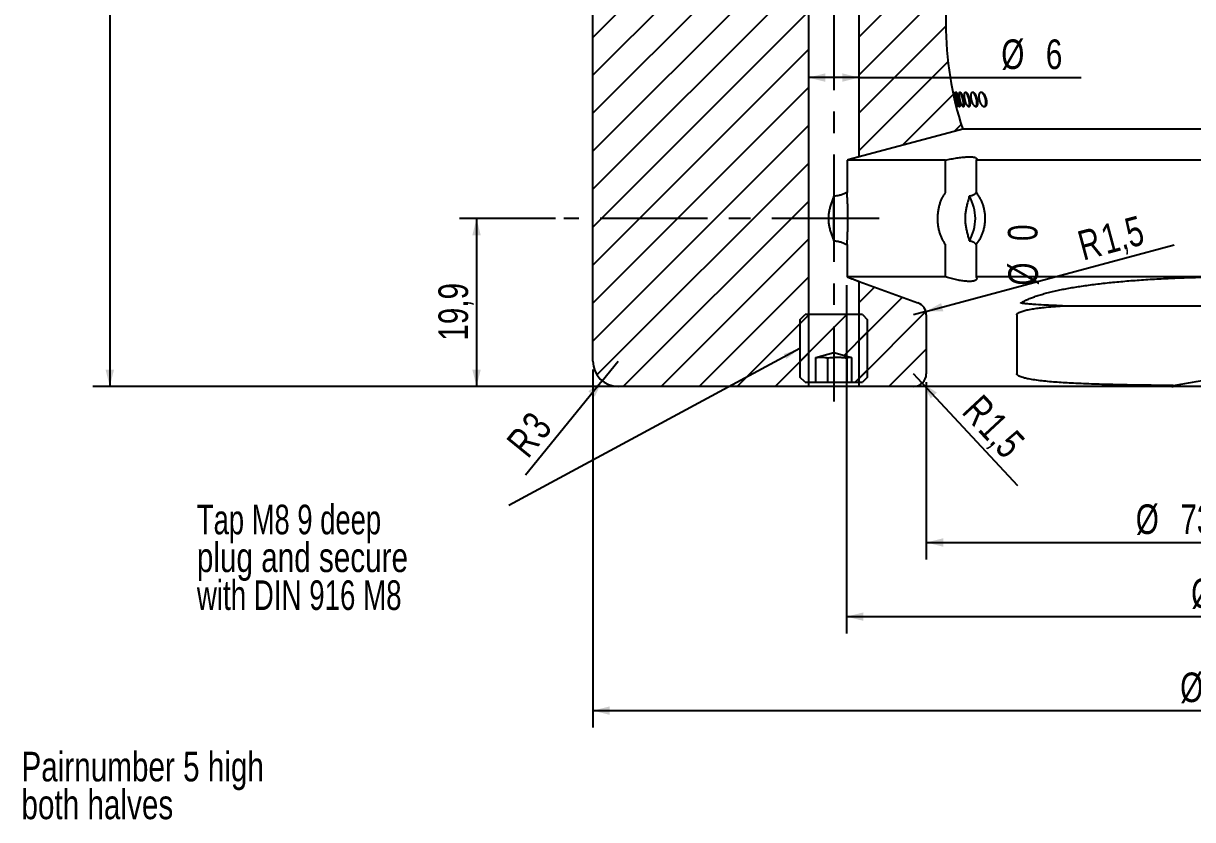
# Model space of a CAD drawing. Header units: millimetres. Extents: x 8 to 867, y 8 to 585.
# Drawn here: x 210.8 to 349.2, y 109.3 to 203.5 of the extents above; entities that cross this region are included whole.
import ezdxf

# ---------------------------------------------------------------- set-up
doc = ezdxf.new("R2010")
doc.units = ezdxf.units.MM
doc.linetypes.add('CENTERX2', pattern=[20.32, 12.7, -2.54, 2.54, -2.54])
for name, color, linetype in [('CENTERLINE', 4, 'CENTERX2'), ('DIMENSIONS', 2, 'Continuous'), ('HATCH', 3, 'Continuous'), ('TEXT', 2, 'Continuous')]:
    doc.layers.add(name, color=color, linetype=linetype)
doc.layers.add('OUTLINE', color=7, linetype='Continuous', lineweight=25)
doc.styles.add('SLDTEXTSTYLE0', font='TXT', dxfattribs={"width": 0.75})
doc.styles.add('SLDTEXTSTYLE3', font='TXT', dxfattribs={"width": 0.692308})
doc.styles.add('SLDTEXTSTYLE4', font='TXT', dxfattribs={"width": 0.7})
doc.dimstyles.new('SLDDIMSTYLE0', dxfattribs={"dimtxt": 3.5, "dimasz": 2, "dimexe": 0, "dimexo": 0.0625, "dimgap": 0.875, "dimtad": 1, "dimrnd": 1e-09, "dimzin": 12, "dimdsep": 46, "dimtxsty": 'SLDTEXTSTYLE0', "dimsah": 1, "dimcen": 0, "dimadec": 0, "dimazin": 3, "dimtfac": 1, "dimtofl": 0, "dimtmove": 0, "dimatfit": 3, "dimfxl": 0, "dimfrac": 2, "dimtolj": 1, "dimtzin": 12, "dimarcsym": 0})
doc.dimstyles.new('SLDDIMSTYLE10', dxfattribs={"dimtxt": 3.5, "dimasz": 2, "dimexe": 0, "dimexo": 0.0625, "dimgap": 0.875, "dimtad": 1, "dimdec": 1, "dimrnd": 1e-09, "dimzin": 12, "dimdsep": 46, "dimtxsty": 'SLDTEXTSTYLE0', "dimsah": 1, "dimcen": 0.09, "dimadec": 0, "dimazin": 3, "dimtfac": 1, "dimtdec": 1, "dimtofl": 0, "dimtmove": 0, "dimatfit": 3, "dimfxl": 0, "dimfrac": 2, "dimtolj": 1, "dimtzin": 12, "dimarcsym": 0})
doc.dimstyles.new('SLDDIMSTYLE13', dxfattribs={"dimtxt": 3.5, "dimasz": 2, "dimexe": 0, "dimexo": 0.0625, "dimgap": 0.875, "dimtad": 1, "dimdec": 1, "dimrnd": 1e-09, "dimzin": 12, "dimdsep": 46, "dimtxsty": 'SLDTEXTSTYLE0', "dimsah": 1, "dimcen": 0, "dimadec": 0, "dimazin": 3, "dimtfac": 1, "dimtdec": 1, "dimtofl": 0, "dimtmove": 0, "dimatfit": 3, "dimfxl": 0, "dimfrac": 2, "dimtolj": 1, "dimtzin": 12, "dimarcsym": 0})
doc.dimstyles.new('SLDDIMSTYLE14', dxfattribs={"dimtxt": 3.5, "dimasz": 2, "dimexe": 0, "dimexo": 0.0625, "dimgap": 0.875, "dimtad": 1, "dimdec": 1, "dimrnd": 1e-09, "dimzin": 12, "dimdsep": 46, "dimtxsty": 'SLDTEXTSTYLE0', "dimsah": 1, "dimcen": 0.09, "dimadec": 0, "dimazin": 3, "dimtol": 1, "dimtp": 0.02, "dimtm": 0.02, "dimtfac": 1, "dimtofl": 0, "dimtmove": 0, "dimatfit": 3, "dimfxl": 0, "dimfrac": 2, "dimtolj": 1, "dimarcsym": 0})
doc.dimstyles.new('SLDDIMSTYLE15', dxfattribs={"dimtxt": 3.5, "dimasz": 2, "dimexe": 0, "dimexo": 0.0625, "dimgap": 0.875, "dimtad": 1, "dimrnd": 1e-09, "dimdsep": 46, "dimtxsty": 'SLDTEXTSTYLE0', "dimblk1": 'NONE', "dimblk2": 'NONE', "dimsah": 1, "dimcen": 0.09, "dimadec": 0, "dimazin": 2, "dimtfac": 1, "dimtmove": 0, "dimatfit": 0, "dimldrblk": 'NONE', "dimfxl": 0, "dimfrac": 2, "dimtolj": 1, "dimtzin": 12, "dimarcsym": 0})
doc.dimstyles.new('SLDDIMSTYLE17', dxfattribs={"dimtxt": 0.18, "dimasz": 2, "dimexe": 0, "dimexo": 0.0625, "dimgap": 0, "dimtad": 0, "dimtih": 1, "dimtoh": 1, "dimdec": 0, "dimrnd": 1e-09, "dimzin": 0, "dimdsep": 46, "dimtxsty": 'Standard', "dimsah": 1, "dimcen": 0.09, "dimadec": 0, "dimazin": 0, "dimtfac": 2, "dimtdec": 0, "dimtofl": 0, "dimtmove": 0, "dimatfit": 3, "dimfxl": 0, "dimfrac": 2, "dimtolj": 1, "dimtzin": 0, "dimarcsym": 0})
doc.dimstyles.new('SLDDIMSTYLE2', dxfattribs={"dimtxt": 3.5, "dimasz": 2, "dimexe": 0, "dimexo": 0.0625, "dimgap": 0.875, "dimtad": 1, "dimrnd": 1e-09, "dimzin": 12, "dimdsep": 46, "dimtxsty": 'SLDTEXTSTYLE0', "dimsah": 1, "dimcen": 0.09, "dimadec": 0, "dimazin": 3, "dimtfac": 1, "dimtofl": 0, "dimtmove": 0, "dimatfit": 3, "dimfxl": 0, "dimfrac": 2, "dimtolj": 1, "dimtzin": 12, "dimarcsym": 0})
doc.dimstyles.new('SLDDIMSTYLE3', dxfattribs={"dimtxt": 3.5, "dimasz": 2, "dimexe": 0, "dimexo": 0.0625, "dimgap": 0.875, "dimtad": 1, "dimrnd": 1e-09, "dimzin": 12, "dimdsep": 46, "dimtxsty": 'SLDTEXTSTYLE0', "dimsah": 1, "dimcen": 0.09, "dimadec": 0, "dimazin": 3, "dimtol": 1, "dimtp": 0.05, "dimtm": 0.05, "dimtfac": 1, "dimtofl": 0, "dimtmove": 0, "dimatfit": 3, "dimfxl": 0, "dimfrac": 2, "dimtolj": 1, "dimarcsym": 0})
doc.dimstyles.new('SLDDIMSTYLE9', dxfattribs={"dimtxt": 3.5, "dimasz": 2, "dimexe": 0, "dimexo": 0.0625, "dimgap": 0.875, "dimtad": 1, "dimdec": 4, "dimzin": 12, "dimdsep": 46, "dimtxsty": 'SLDTEXTSTYLE0', "dimsah": 1, "dimcen": 0.09, "dimazin": 3, "dimtfac": 1, "dimtofl": 0, "dimtmove": 0, "dimatfit": 3, "dimfxl": 0, "dimfrac": 2, "dimtolj": 1, "dimtzin": 12, "dimarcsym": 0})

# ---------------------------------------------------------------- blocks, each defined once
blk = doc.blocks.new('_D_15')
at = {"layer": 'DIMENSIONS'}
blk.add_arc((306.71, 350.24), 58.98, 75, 90, dxfattribs=at)
for points in [[(306.71, 409.22), (308.7, 408.69), (308.72, 409.69)], [(321.97, 407.21), (320.15, 408.18), (319.91, 407.21)]]:
    blk.add_solid(points, dxfattribs=at)
at = {"layer": 'DIMENSIONS', "insert": (311.51, 413.65), "char_height": 3.5, "attachment_point": 1, "rotation": 352.5, "style": 'SLDTEXTSTYLE0'}
blk.add_mtext('15°', dxfattribs=at)
blk = doc.blocks.new('_D_17')
at = {"layer": 'DIMENSIONS'}
for p, q in [((273.78, 180.45), (262.45, 180.45)), ((264.45, 180.45), (264.45, 160.58)), ((280.21, 160.58), (262.45, 160.58))]:
    blk.add_line(p, q, dxfattribs=at)
for points in [[(264.45, 180.45), (263.95, 178.45), (264.95, 178.45)], [(264.45, 160.58), (264.95, 162.58), (263.95, 162.58)]]:
    blk.add_solid(points, dxfattribs=at)
at = {"layer": 'DIMENSIONS', "insert": (259.94, 165.99), "char_height": 3.5, "attachment_point": 1, "rotation": 90, "style": 'SLDTEXTSTYLE0'}
blk.add_mtext('19,9', dxfattribs=at)
blk = doc.blocks.new('_D_21')
at = {"layer": 'DIMENSIONS'}
for q in [(316.16, 162.08), (328.44, 148.87)]:
    blk.add_line((317.18, 160.98), q, dxfattribs=at)
blk.add_solid([(317.18, 160.98), (318.18, 159.18), (318.91, 159.86)], dxfattribs=at)
at = {"layer": 'DIMENSIONS', "char_height": 3.5, "attachment_point": 1, "rotation": 312.9266, "style": 'SLDTEXTSTYLE0'}
for s, insert in [('R', (324.28, 159.87)), ('1,5', (326.21, 157.79))]:
    blk.add_mtext(s, dxfattribs=dict(at, insert=insert))
blk = doc.blocks.new('_D_22')
at = {"layer": 'DIMENSIONS'}
for q in [(346.99, 177.32), (316.16, 169.06)]:
    blk.add_line((317.61, 169.45), q, dxfattribs=at)
blk.add_solid([(317.61, 169.45), (319.67, 169.48), (319.41, 170.45)], dxfattribs=at)
at = {"layer": 'DIMENSIONS', "char_height": 3.5, "attachment_point": 1, "rotation": 15, "style": 'SLDTEXTSTYLE0'}
for s, insert in [('1,5', (338.05, 179.58)), ('R', (335.31, 178.84))]:
    blk.add_mtext(s, dxfattribs=dict(at, insert=insert))
blk = doc.blocks.new('_D_23')
at = {"layer": 'DIMENSIONS'}
for p, q in [((317.66, 161.08), (317.66, 140.12)), ((390.76, 161.08), (390.76, 140.12)), ((317.66, 142.12), (390.76, 142.12))]:
    blk.add_line(p, q, dxfattribs=at)
for points in [[(317.66, 142.12), (319.66, 141.62), (319.66, 142.62)], [(390.76, 142.12), (388.76, 142.62), (388.76, 141.62)]]:
    blk.add_solid(points, dxfattribs=at)
at = {"layer": 'DIMENSIONS', "attachment_point": 1, "style": 'SLDTEXTSTYLE0'}
for s, insert, char_height in [('%%c', (342.44, 146.63), 3.5), ('73,1', (347.71, 146.63), 3.5), ('±0,02', (358.06, 145.62), 2.5)]:
    blk.add_mtext(s, dxfattribs=dict(at, insert=insert, char_height=char_height))
blk = doc.blocks.new('_D_26')
at = {"layer": 'DIMENSIONS'}
for p, q in [((288.26, 429.83), (219.06, 429.83)), ((221.06, 429.83), (221.06, 160.58)), ((308.71, 160.58), (219.06, 160.58))]:
    blk.add_line(p, q, dxfattribs=at)
for points in [[(221.06, 429.83), (220.56, 427.83), (221.56, 427.83)], [(221.06, 160.58), (221.56, 162.58), (220.56, 162.58)]]:
    blk.add_solid(points, dxfattribs=at)
at = {"layer": 'DIMENSIONS', "attachment_point": 1, "rotation": 90, "style": 'SLDTEXTSTYLE0'}
for s, insert, char_height in [('±0,05', (217.56, 299), 2.5), ('269,25', (216.55, 283.49), 3.5)]:
    blk.add_mtext(s, dxfattribs=dict(at, insert=insert, char_height=char_height))
blk = doc.blocks.new('_D_27')
at = {"layer": 'DIMENSIONS'}
for q in [(303.71, 197.12), (335.97, 197.12)]:
    blk.add_line((309.71, 197.12), q, dxfattribs=at)
for points in [[(303.71, 197.12), (305.71, 196.62), (305.71, 197.62)], [(309.71, 197.12), (307.71, 197.62), (307.71, 196.62)]]:
    blk.add_solid(points, dxfattribs=at)
at = {"layer": 'DIMENSIONS', "char_height": 3.5, "attachment_point": 1, "style": 'SLDTEXTSTYLE0'}
for s, insert in [('%%c', (326.53, 201.63)), ('6', (331.8, 201.63))]:
    blk.add_mtext(s, dxfattribs=dict(at, insert=insert))
blk = doc.blocks.new('_D_28')
at = {"layer": 'DIMENSIONS'}
for p, q in [((308.21, 172.55), (308.21, 131.35)), ((400.21, 172.55), (400.21, 131.35)), ((308.21, 133.35), (400.21, 133.35))]:
    blk.add_line(p, q, dxfattribs=at)
for points in [[(308.21, 133.35), (310.21, 132.85), (310.21, 133.85)], [(400.21, 133.35), (398.21, 133.85), (398.21, 132.85)]]:
    blk.add_solid(points, dxfattribs=at)
at = {"layer": 'DIMENSIONS', "char_height": 3.5, "attachment_point": 1, "style": 'SLDTEXTSTYLE0'}
for s, insert in [('%%c', (348.99, 137.87)), ('92', (354.26, 137.87))]:
    blk.add_mtext(s, dxfattribs=dict(at, insert=insert))
blk = doc.blocks.new('_D_34')
at = {"layer": 'DIMENSIONS'}
for q in [(281.21, 163.58), (270.25, 150.1)]:
    blk.add_line((279.32, 161.25), q, dxfattribs=at)
blk.add_solid([(279.32, 161.25), (277.67, 160.01), (278.44, 159.38)], dxfattribs=at)
at = {"layer": 'DIMENSIONS', "char_height": 3.5, "attachment_point": 1, "rotation": 50.8864, "style": 'SLDTEXTSTYLE0'}
for s, insert in [('3', (269.58, 156.34)), ('R', (267.8, 154.14))]:
    blk.add_mtext(s, dxfattribs=dict(at, insert=insert))
blk = doc.blocks.new('_D_37')
at = {"layer": 'DIMENSIONS'}
blk.add_line((281.06, 259.67), (354.21, 259.67), dxfattribs=at)
for points in [[(281.06, 259.67), (283.06, 259.17), (283.06, 260.17)], [(354.21, 259.67), (352.21, 260.17), (352.21, 259.17)]]:
    blk.add_solid(points, dxfattribs=at)
at = {"layer": 'DIMENSIONS', "insert": (327.17, 264.18), "char_height": 3.5, "attachment_point": 1, "style": 'SLDTEXTSTYLE0'}
blk.add_mtext('73,15', dxfattribs=at)
blk = doc.blocks.new('_D_38')
at = {"layer": 'DIMENSIONS'}
for p, q in [((278.21, 162.58), (278.21, 120.23)), ((430.21, 162.58), (430.21, 120.23)), ((278.21, 122.23), (430.21, 122.23))]:
    blk.add_line(p, q, dxfattribs=at)
for points in [[(278.21, 122.23), (280.21, 121.73), (280.21, 122.73)], [(430.21, 122.23), (428.21, 122.73), (428.21, 121.73)]]:
    blk.add_solid(points, dxfattribs=at)
at = {"layer": 'DIMENSIONS', "char_height": 3.5, "attachment_point": 1, "style": 'SLDTEXTSTYLE0'}
for s, insert in [('%%c', (347.69, 126.74)), ('152', (352.97, 126.74))]:
    blk.add_mtext(s, dxfattribs=dict(at, insert=insert))
blk = doc.blocks.new('_D_40')
at = {"layer": 'DIMENSIONS', "char_height": 3.5, "attachment_point": 1, "rotation": 90, "style": 'SLDTEXTSTYLE0'}
for s, insert in [('0', (327.31, 177.79)), ('%%c', (327.36, 172.51))]:
    blk.add_mtext(s, dxfattribs=dict(at, insert=insert))
blk = doc.blocks.new('_None')
blk = doc.blocks.new('SW_NOTE_6')
at = {"layer": 'TEXT', "color": 0, "char_height": 3.5, "attachment_point": 1}
for s, insert, style in [('Tap M8 9 deep', (-36.89, 0.1), 'SLDTEXTSTYLE3'), ('plug and secure', (-36.89, -4.37), 'SLDTEXTSTYLE0'), ('with DIN 916 M8', (-36.89, -8.85), 'SLDTEXTSTYLE4')]:
    blk.add_mtext(s, dxfattribs=dict(at, insert=insert, style=style))
blk = doc.blocks.new('SW_NOTE_12')
at = {"layer": 'TEXT', "color": 0, "char_height": 3.5, "attachment_point": 1, "style": 'SLDTEXTSTYLE0'}
for s, insert in [('Pairnumber 5 high', (0.5, 4.51)), ('both halves', (0.5, 0.04))]:
    blk.add_mtext(s, dxfattribs=dict(at, insert=insert))

msp = doc.modelspace()

# ---------------------------------------------------------------- hatches: boundary and pattern name
at = {"layer": 'HATCH'}
h = msp.add_hatch(dxfattribs=at)
h.set_pattern_fill('ANSI31', color=256, angle=3e-322, style=0)
edge = h.paths.add_edge_path(flags=0)
edge.add_line((289.25884, 346.13342), (279.08752, 335.9621))
edge.add_arc((281.20884, 333.84078), 3, 135, 180)
edge.add_line((278.20884, 333.84078), (278.20884, 284.73342))
edge.add_line((278.20884, 284.73342), (284.05884, 284.73342))
edge.add_line((284.05884, 284.73342), (284.05884, 278.53342))
edge.add_line((284.05884, 278.53342), (297.05884, 278.53342))
edge.add_line((297.05884, 278.53342), (299.10177, 275.13342))
edge.add_line((299.10177, 275.13342), (297.05884, 271.73342))
edge.add_line((297.05884, 271.73342), (284.05884, 271.73342))
edge.add_line((284.05884, 271.73342), (284.05884, 204.63342))
edge.add_line((284.05884, 204.63342), (278.20884, 204.63342))
edge.add_line((278.20884, 204.63342), (278.20884, 163.57876))
edge.add_arc((281.20884, 163.57876), 3, 180, 270)
edge.add_line((281.20884, 160.57876), (303.70884, 160.57876))
edge.add_line((303.70884, 160.57876), (303.70884, 429.83342))
edge.add_line((303.70884, 429.83342), (289.25884, 429.83342))
edge.add_line((289.25884, 429.83342), (289.25884, 410.83342))
edge.add_line((289.25884, 410.83342), (289.25884, 346.13342))
h = msp.add_hatch(dxfattribs=at)
h.set_pattern_fill('ANSI31', color=256, angle=3e-322, style=0)
edge = h.paths.add_edge_path(flags=0)
edge.add_line((320.58294, 217.24148), (320.53283, 217.24148))
edge.add_line((320.53283, 217.24148), (320.65721, 219.11172))
edge.add_line((320.65721, 219.11172), (320.70732, 219.11172))
edge.add_line((320.70732, 219.11172), (320.95426, 222.82478))
edge.add_line((320.95426, 222.82478), (320.90415, 222.82478))
edge.add_line((320.90415, 222.82478), (321.0579, 225.1366))
edge.add_line((321.0579, 225.1366), (321.10801, 225.1366))
edge.add_line((321.10801, 225.1366), (321.64618, 233.22876))
edge.add_line((321.64618, 233.22876), (309.70884, 233.22876))
edge.add_line((309.70884, 233.22876), (309.70884, 187.7455))
edge.add_line((309.70884, 187.7455), (321.96213, 191.02876))
edge.add_arc((359.95884, 203.52876), 40, 180, 198.2099569, ccw=False)
edge.add_line((319.95884, 203.52876), (319.95884, 206.52876))
edge.add_arc((359.95884, 206.52876), 40, 176.1950966, 180, ccw=False)
edge.add_line((320.04701, 209.18313), (320.58294, 217.24148))
h = msp.add_hatch(dxfattribs=at)
h.set_pattern_fill('ANSI31', color=256, angle=3e-322, style=0)
edge = h.paths.add_edge_path(flags=0)
edge.add_line((309.70884, 160.57876), (316.15884, 160.57876))
edge.add_arc((316.15884, 162.07876), 1.5, 270, 360)
edge.add_line((317.65884, 162.07876), (317.65884, 169.05845))
edge.add_arc((316.15884, 169.05845), 1.5, 0, 70)
edge.add_line((316.67187, 170.46799), (309.70884, 173.00232))
edge.add_line((309.70884, 173.00232), (309.70884, 160.57876))
h = msp.add_hatch(dxfattribs=at)
h.set_pattern_fill('ANSI31', color=256, style=0)
h.paths.add_polyline_path([(302.70884, 168.47876), (302.70884, 161.67876), (303.30884, 161.07876), (304.60295, 161.07876), (304.60295, 164.01449), (306.70884, 164.57876), (308.81473, 164.01449), (308.81473, 161.07876), (310.10884, 161.07876), (310.70884, 161.67876), (310.70884, 168.47876), (310.10884, 169.07876), (303.30884, 169.07876)], flags=0)

# ---------------------------------------------------------------- linework, layer by layer
at = {"layer": 'CENTERLINE'}
for p, q in [((306.70884, 431.85122), (306.70884, 158.80087)), ((312.09156, 180.44593), (274.77956, 180.44593))]:
    msp.add_line(p, q, dxfattribs=at)
at = {"layer": 'OUTLINE'}
for p, q in [((303.70884, 429.83342), (303.70884, 160.57875)), ((309.70884, 187.7455), (309.70884, 233.22876)), ((319.95884, 206.52875), (319.95884, 203.52876)), ((278.20884, 163.57876), (278.20884, 204.63342)), ((321.96213, 191.02876), (309.70884, 187.7455)), ((354.20884, 191.02876), (321.96213, 191.02876)), ((308.27989, 187.34358), (308.27989, 183.52297)), ((319.92499, 187.34358), (308.27989, 187.34358)), ((319.92499, 183.52297), (319.92499, 187.34358)), ((354.20884, 187.34358), (323.53935, 187.34358)), ((323.53935, 187.34358), (323.53935, 183.52297)), ((306.70884, 177.80017), (306.70884, 183.09168)), ((308.27989, 177.36888), (308.27989, 173.54828)), ((319.92499, 173.54828), (319.92499, 177.36888)), ((323.53935, 177.36888), (323.53935, 173.54828)), ((319.92499, 173.54828), (308.27989, 173.54828)), ((309.70884, 160.57875), (309.70884, 173.00232)), ((309.70884, 173.00232), (316.67187, 170.46798)), ((354.20884, 173.54828), (323.53935, 173.54828)), ((302.70884, 168.47876), (303.30884, 169.07875)), ((310.10884, 169.07875), (303.30884, 169.07875)), ((310.10884, 169.07875), (310.70884, 168.47876)), ((317.65884, 169.05844), (317.65884, 162.07876)), ((328.36409, 169.05844), (328.36409, 162.07876)), ((333.78713, 170.10876), (354.20884, 170.10876)), ((302.70884, 168.47876), (302.70884, 161.67876)), ((310.70884, 161.67876), (310.70884, 168.47876)), ((304.60294, 164.01448), (306.70884, 164.57876)), ((304.60294, 161.07876), (304.60294, 164.01448)), ((305.98574, 163.95996), (305.98574, 161.07876)), ((306.70884, 164.57876), (308.81473, 164.01448)), ((308.24672, 163.95996), (308.24672, 161.07876)), ((308.81473, 164.01448), (308.81473, 161.07876)), ((303.70884, 160.57875), (281.20884, 160.57875)), ((303.30884, 161.07876), (302.70884, 161.67876)), ((303.30884, 161.07876), (304.60294, 161.07876)), ((309.70884, 160.57875), (303.70884, 160.57875)), ((304.60294, 161.07876), (305.98574, 161.07876)), ((305.98574, 161.07876), (308.24672, 161.07876)), ((308.24672, 161.07876), (308.81473, 161.07876)), ((308.81473, 161.07876), (310.10884, 161.07876)), ((316.15884, 160.57875), (309.70884, 160.57875)), ((310.70884, 161.67876), (310.10884, 161.07876)), ((346.85915, 160.57875), (316.15884, 160.57875)), ((354.20884, 160.57875), (346.85915, 160.57875))]:
    msp.add_line(p, q, dxfattribs=at)
for centre, radius, start, end in [((359.95884, 203.52876), 40, 180, 198.2099569), ((318.21871, 180.44593), 5.24075, 329.6791138, 30.3208862), ((316.15884, 169.05845), 1.5, 0, 70), ((281.20884, 163.57876), 3, 180, 270), ((316.15884, 162.07876), 1.5, 270, 0)]:
    msp.add_arc(centre, radius, start, end, dxfattribs=at)
msp.add_ellipse((354.20884, 168.5259), major_axis=(34.35876, 7.45274), ratio=0.179345589, start_param=4.458589232, end_param=4.67350682, dxfattribs=at)
for points, knots in [([(321.27822, 193.92782), (321.27219, 193.96526), (321.26013, 194.04013), (321.23583, 194.17077), (321.20764, 194.31059), (321.17601, 194.45686), (321.14185, 194.60514), (321.10618, 194.75134), (321.06998, 194.89112), (321.03429, 195.02091), (321.00018, 195.13656), (320.96853, 195.23545), (320.94041, 195.31402), (320.91647, 195.3709), (320.8976, 195.40348), (320.88414, 195.41182), (320.87673, 195.39462), (320.87532, 195.35337), (320.88021, 195.28823), (320.89097, 195.202), (320.90753, 195.09628), (320.92914, 194.97488), (320.95538, 194.84063), (320.98529, 194.69786), (321.01813, 194.55029), (321.05289, 194.40227), (321.08862, 194.258), (321.12433, 194.12132), (321.15899, 193.99648), (321.19173, 193.88642), (321.22153, 193.79499), (321.24773, 193.72395), (321.26941, 193.67627), (321.28619, 193.65235), (321.29734, 193.65397), (321.30282, 193.67994), (321.30207, 193.73104), (321.29534, 193.80919), (321.28434, 193.88544), (321.27822, 193.92782)], [0, 0, 0, 0, 0.0268127821, 0.0536249958, 0.0804391046, 0.107252241, 0.1340503592, 0.1608480493, 0.1876391328, 0.2144308021, 0.2412397448, 0.2680487267, 0.2948920308, 0.3217354156, 0.3486147181, 0.3754940686, 0.4023952846, 0.4292964519, 0.4561965318, 0.4830965922, 0.5099731971, 0.5368479269, 0.5636877104, 0.5905272126, 0.6173326726, 0.6441380914, 0.6709288502, 0.6977203507, 0.7245206463, 0.7513214739, 0.7781517371, 0.8049829155, 0.8318515857, 0.8587202542, 0.885617724, 0.9125150253, 0.9394194001, 0.9663230837, 1, 1, 1, 1]), ([(321.21899, 193.95262), (321.21316, 193.98836), (321.20133, 194.06088), (321.17775, 194.18638), (321.15036, 194.32137), (321.11996, 194.46102), (321.08698, 194.6035), (321.05293, 194.74229), (321.01815, 194.87598), (320.98429, 194.99836), (320.95164, 195.10846), (320.92193, 195.20025), (320.89716, 195.26964), (320.88472, 195.29733), (320.87936, 195.30926)], [0, 0, 0, 0, 0.0840157044, 0.1704623751, 0.2544803436, 0.3409342542, 0.42490604, 0.5113107017, 0.5952614181, 0.6816448862, 0.7656650731, 0.8521113504, 0.9362475815, 1, 1, 1, 1]), ([(321.60952, 193.92793), (321.60603, 193.96537), (321.59907, 194.04026), (321.58049, 194.1709), (321.55636, 194.31074), (321.52695, 194.45701), (321.49307, 194.60529), (321.45579, 194.75148), (321.41608, 194.89125), (321.37513, 195.02103), (321.33411, 195.13666), (321.29415, 195.23555), (321.25649, 195.31408), (321.2221, 195.37094), (321.19214, 195.4035), (321.16727, 195.41182), (321.14844, 195.39459), (321.13596, 195.35331), (321.13041, 195.28815), (321.13168, 195.2019), (321.13998, 195.09616), (321.15477, 194.97475), (321.17585, 194.84049), (321.20236, 194.69771), (321.23373, 194.55015), (321.26889, 194.40212), (321.30699, 194.25786), (321.34686, 194.12119), (321.38744, 193.99636), (321.42763, 193.88632), (321.46626, 193.79491), (321.50236, 193.72389), (321.53479, 193.67623), (321.56281, 193.65234), (321.58541, 193.65398), (321.60222, 193.67999), (321.61231, 193.7311), (321.61664, 193.80928), (321.61206, 193.88554), (321.60952, 193.92793)], [0, 0, 0, 0, 0.026812599, 0.053624209, 0.080438114, 0.107251896, 0.13404998, 0.16084707, 0.187638385, 0.21442966, 0.241238901, 0.268048011, 0.294891403, 0.321735075, 0.348614171, 0.375493429, 0.402395197, 0.429296403, 0.456196448, 0.483095994, 0.509972203, 0.536848345, 0.563687473, 0.590525892, 0.617332191, 0.644137874, 0.670928573, 0.697719171, 0.724520159, 0.751320477, 0.778151292, 0.804982306, 0.831851257, 0.858719775, 0.885617154, 0.912514818, 0.93941855, 0.96632228, 1, 1, 1, 1]), ([(321.55033, 193.94107), (321.54709, 193.97625), (321.54053, 194.04762), (321.52291, 194.17187), (321.49989, 194.30599), (321.47194, 194.44522), (321.4395, 194.58772), (321.40404, 194.72697), (321.36594, 194.86155), (321.32698, 194.98528), (321.28754, 195.0969), (321.2495, 195.19123), (321.21318, 195.26763), (321.18058, 195.32118), (321.15515, 195.35145), (321.14316, 195.35377), (321.1387, 195.35463)], [0, 0, 0, 0, 0.072625351, 0.147349539, 0.219973956, 0.294707077, 0.367288275, 0.441976621, 0.514539069, 0.589204773, 0.661820895, 0.7365382, 0.809255389, 0.8840743, 0.956895058, 1, 1, 1, 1]), ([(322.12664, 193.92802), (322.12573, 193.96547), (322.12389, 194.04036), (322.11115, 194.17102), (322.09121, 194.31086), (322.06419, 194.45713), (322.03076, 194.60542), (321.99209, 194.7516), (321.94908, 194.89137), (321.90312, 195.02114), (321.85541, 195.13676), (321.80737, 195.23562), (321.76039, 195.31415), (321.71574, 195.37098), (321.67485, 195.40352), (321.63871, 195.41181), (321.60858, 195.39457), (321.58508, 195.35326), (321.56914, 195.28809), (321.56091, 195.20182), (321.56091, 195.09607), (321.56878, 194.97464), (321.58459, 194.84037), (321.60755, 194.69759), (321.63728, 194.55002), (321.67266, 194.402), (321.7129, 194.25774), (321.75671, 194.12108), (321.80298, 193.99626), (321.8504, 193.88623), (321.89763, 193.79484), (321.94343, 193.72384), (321.98641, 193.6762), (322.02553, 193.65234), (322.05945, 193.65398), (322.0875, 193.68002), (322.10837, 193.73115), (322.12373, 193.80936), (322.1256, 193.88562), (322.12664, 193.92802)], [0, 0, 0, 0, 0.026812715, 0.05362497, 0.080437866, 0.107252194, 0.13404905, 0.160848101, 0.187639239, 0.21442967, 0.241239839, 0.268048124, 0.294891823, 0.321735242, 0.348614319, 0.3754937, 0.402395252, 0.429296685, 0.45619647, 0.483096243, 0.509972589, 0.536847793, 0.563687869, 0.590526528, 0.617332568, 0.644138407, 0.670928542, 0.697719428, 0.724519909, 0.751320934, 0.778151208, 0.804982661, 0.831851357, 0.858719862, 0.885617509, 0.912514836, 0.939418745, 0.966322954, 1, 1, 1, 1]), ([(322.06603, 193.94039), (322.06524, 193.97553), (322.06365, 194.04683), (322.05166, 194.171), (322.03278, 194.30507), (322.00717, 194.44427), (321.97528, 194.58677), (321.93856, 194.72605), (321.89737, 194.86069), (321.85366, 194.98449), (321.80787, 195.0962), (321.76212, 195.19073), (321.71693, 195.26695), (321.67429, 195.32179), (321.63507, 195.35304), (321.60566, 195.36313), (321.59168, 195.35382), (321.58722, 195.35084)], [0, 0, 0, 0, 0.068063465, 0.138097273, 0.206161578, 0.276201173, 0.344224602, 0.414224687, 0.482231405, 0.552210285, 0.620265756, 0.690291388, 0.75844011, 0.828560974, 0.896809177, 0.967032232, 1, 1, 1, 1]), ([(322.82671, 193.92898), (322.82834, 193.96648), (322.83159, 194.04146), (322.82468, 194.17223), (322.80897, 194.31214), (322.78442, 194.45845), (322.75159, 194.60673), (322.71168, 194.75288), (322.66558, 194.89257), (322.61482, 195.02224), (322.56067, 195.13771), (322.50481, 195.23641), (322.44877, 195.31474), (322.39414, 195.37137), (322.34259, 195.40371), (322.29542, 195.41177), (322.25422, 195.39431), (322.21989, 195.3528), (322.19373, 195.28741), (322.17611, 195.20096), (322.16788, 195.09505), (322.16888, 194.9735), (322.1794, 194.83913), (322.19877, 194.69629), (322.22674, 194.5487), (322.26219, 194.40069), (322.3044, 194.25648), (322.35194, 194.11991), (322.40368, 193.99521), (322.45805, 193.88533), (322.51363, 193.79412), (322.56886, 193.72331), (322.62214, 193.67589), (322.67208, 193.65223), (322.7171, 193.65412), (322.75617, 193.68036), (322.78764, 193.73171), (322.81387, 193.81012), (322.82212, 193.88651), (322.82671, 193.92898)], [0, 0, 0, 0, 0.026812197, 0.053623946, 0.080437049, 0.107250112, 0.134048307, 0.160845948, 0.18763703, 0.214429277, 0.241237736, 0.268047195, 0.294890447, 0.32173434, 0.348613886, 0.375493219, 0.402394838, 0.429296341, 0.456196491, 0.483096295, 0.509972577, 0.536847511, 0.563686658, 0.590525282, 0.617331012, 0.644136712, 0.670927806, 0.697718148, 0.724518898, 0.751319733, 0.778150528, 0.8049816, 0.831850578, 0.858719613, 0.885617035, 0.912514707, 0.939418584, 0.966322712, 1, 1, 1, 1]), ([(322.76473, 193.93831), (322.76645, 193.97335), (322.76993, 194.04444), (322.76378, 194.16837), (322.74929, 194.30227), (322.7263, 194.44139), (322.69527, 194.58389), (322.65759, 194.72325), (322.61366, 194.85805), (322.56552, 194.98208), (322.51369, 195.0941), (322.46054, 195.18895), (322.40665, 195.2657), (322.35457, 195.32058), (322.30462, 195.35382), (322.26003, 195.36074), (322.23057, 195.35521), (322.21865, 195.34084), (322.21749, 195.33945)], [0, 0, 0, 0, 0.065279209, 0.132446459, 0.197727533, 0.264902883, 0.330144381, 0.397277839, 0.462501776, 0.529616123, 0.594887299, 0.662044922, 0.727406725, 0.794656725, 0.860110967, 0.927459027, 0.992970284, 1, 1, 1, 1]), ([(323.70598, 193.93117), (323.7101, 193.96877), (323.71832, 194.04398), (323.71712, 194.17499), (323.70558, 194.31506), (323.68348, 194.46145), (323.65129, 194.60973), (323.61025, 194.7558), (323.5612, 194.89532), (323.50584, 195.02474), (323.4455, 195.13989), (323.38207, 195.23822), (323.31729, 195.31612), (323.25298, 195.37228), (323.19108, 195.40411), (323.13322, 195.41167), (323.08125, 195.39371), (323.0364, 195.35169), (323.00026, 195.28586), (322.97349, 195.19899), (322.95723, 195.09273), (322.95149, 194.97088), (322.95683, 194.8363), (322.97263, 194.69332), (322.99884, 194.54568), (323.03429, 194.39771), (323.07835, 194.25362), (323.12945, 194.11724), (323.18645, 193.99282), (323.24755, 193.88329), (323.31119, 193.79247), (323.37555, 193.72211), (323.43881, 193.67516), (323.49927, 193.65201), (323.55505, 193.65441), (323.60483, 193.68115), (323.64663, 193.73299), (323.68344, 193.81188), (323.69793, 193.88855), (323.70598, 193.93117)], [0, 0, 0, 0, 0.026811886, 0.053623819, 0.080436652, 0.10724949, 0.134046699, 0.160845273, 0.187635914, 0.214428132, 0.241237488, 0.268047027, 0.294890902, 0.32173479, 0.348614478, 0.375494285, 0.402395836, 0.429297456, 0.456197086, 0.483097297, 0.509972475, 0.536847328, 0.563686447, 0.590524529, 0.61733035, 0.644136518, 0.670926181, 0.697717215, 0.724517633, 0.751318558, 0.778149869, 0.804981504, 0.831851139, 0.858720325, 0.885617967, 0.912515829, 0.939419904, 0.966324061, 1, 1, 1, 1]), ([(323.64204, 193.93428), (323.64633, 193.96911), (323.65502, 194.03979), (323.65501, 194.16327), (323.64526, 194.29684), (323.62529, 194.4358), (323.59555, 194.57828), (323.55736, 194.7178), (323.51113, 194.8529), (323.45902, 194.97738), (323.40157, 195.08997), (323.34143, 195.18553), (323.27924, 195.26305), (323.21788, 195.31889), (323.15795, 195.3527), (323.10253, 195.36189), (323.05558, 195.3511), (323.03119, 195.32697), (323.02068, 195.31657)], [0, 0, 0, 0, 0.062614908, 0.127044147, 0.189659253, 0.254091937, 0.316670807, 0.381066092, 0.443627389, 0.507998782, 0.570603258, 0.635018808, 0.697708413, 0.762211915, 0.824991445, 0.889589572, 0.952425173, 1, 1, 1, 1]), ([(324.75971, 193.93464), (324.76622, 193.97242), (324.77925, 194.04797), (324.78356, 194.17935), (324.77604, 194.31969), (324.75631, 194.46621), (324.72473, 194.61448), (324.6826, 194.7604), (324.63071, 194.89964), (324.5709, 195.02867), (324.5046, 195.14332), (324.43388, 195.24105), (324.36064, 195.31827), (324.28701, 195.37369), (324.21513, 195.40473), (324.14693, 195.41149), (324.08458, 195.39272), (324.02957, 195.34994), (323.98382, 195.28338), (323.94821, 195.19587), (323.9242, 195.08905), (323.91195, 194.96674), (323.91228, 194.83183), (323.92463, 194.68864), (323.94914, 194.54092), (323.98459, 194.39301), (324.03044, 194.24911), (324.08498, 194.11304), (324.14704, 193.98906), (324.21464, 193.88006), (324.28606, 193.78988), (324.35924, 193.72023), (324.43212, 193.67405), (324.50274, 193.65169), (324.56891, 193.65489), (324.62903, 193.68244), (324.6808, 193.73502), (324.72782, 193.81467), (324.74831, 193.89178), (324.75971, 193.93464)], [0, 0, 0, 0, 0.026811388, 0.053622754, 0.08043598, 0.107248474, 0.134045688, 0.160842644, 0.187633818, 0.214425612, 0.241235513, 0.268045824, 0.294890304, 0.321734973, 0.348615186, 0.375495506, 0.402397046, 0.429298799, 0.456198691, 0.483097657, 0.509972586, 0.536847048, 0.563685558, 0.590522966, 0.617328089, 0.64413351, 0.670923769, 0.697715222, 0.724516137, 0.751317717, 0.778149423, 0.804981431, 0.831851333, 0.858721188, 0.885619494, 0.912517369, 0.939420943, 0.966324679, 1, 1, 1, 1]), ([(324.69155, 193.92449), (324.69862, 193.95881), (324.71298, 194.02845), (324.71991, 194.15078), (324.71576, 194.28353), (324.69972, 194.42205), (324.6722, 194.56449), (324.63443, 194.70435), (324.58683, 194.84017), (324.53158, 194.96572), (324.4693, 195.07973), (324.40281, 195.17697), (324.33287, 195.25642), (324.26265, 195.31444), (324.19297, 195.35031), (324.12691, 195.36262), (324.06567, 195.3501), (324.01714, 195.32157), (323.99292, 195.28819), (323.98376, 195.27557)], [0, 0, 0, 0, 0.05927549, 0.120268797, 0.179546458, 0.240544175, 0.299783406, 0.360745467, 0.41996855, 0.480904024, 0.540164309, 0.601137928, 0.66047735, 0.721534051, 0.780959937, 0.842105872, 0.901587212, 0.962792692, 1, 1, 1, 1]), ([(321.24275, 193.7393), (321.24269, 193.7466), (321.24251, 193.76991), (321.23582, 193.8376), (321.22498, 193.91169), (321.21899, 193.95262)], [0, 0, 0, 0, 0.169567648, 0.541231405, 1, 1, 1, 1]), ([(321.52853, 193.68832), (321.53335, 193.69388), (321.54384, 193.70598), (321.5527, 193.75339), (321.55708, 193.8273), (321.55273, 193.90058), (321.55033, 193.94107)], [0, 0, 0, 0, 0.204675157, 0.445725062, 0.693779001, 1, 1, 1, 1]), ([(321.98268, 193.6836), (321.9885, 193.68308), (322.0056, 193.68158), (322.02763, 193.70507), (322.04818, 193.75238), (322.063, 193.82694), (322.06495, 193.90002), (322.06603, 193.94039)], [0, 0, 0, 0, 0.10926429, 0.320977503, 0.526781295, 0.738557201, 1, 1, 1, 1]), ([(322.61742, 193.68357), (322.63082, 193.68216), (322.65922, 193.67916), (322.69544, 193.70396), (322.7263, 193.75128), (322.75183, 193.82525), (322.76014, 193.89808), (322.76473, 193.93831)], [0, 0, 0, 0, 0.175235836, 0.371264968, 0.561821399, 0.75791409, 1, 1, 1, 1]), ([(323.42217, 193.69117), (323.4278, 193.68856), (323.45262, 193.67709), (323.49325, 193.68046), (323.5416, 193.70192), (323.58274, 193.74915), (323.61907, 193.82199), (323.63387, 193.89432), (323.64204, 193.93428)], [0, 0, 0, 0, 0.052183332, 0.230028606, 0.41303277, 0.590927383, 0.773993361, 1, 1, 1, 1]), ([(324.39623, 193.7006), (324.40914, 193.69482), (324.44456, 193.67897), (324.49946, 193.67906), (324.55841, 193.69875), (324.61026, 193.74362), (324.65778, 193.81423), (324.67953, 193.88525), (324.69155, 193.92449)], [0, 0, 0, 0, 0.097104785, 0.266514463, 0.440830816, 0.610294895, 0.784680618, 1, 1, 1, 1]), ([(309.70884, 187.7455), (309.70705, 187.74499), (309.70348, 187.74396), (309.67459, 187.7357), (309.62792, 187.72237), (309.56187, 187.70353), (309.47778, 187.67958), (309.37553, 187.65054), (309.25512, 187.61641), (309.11733, 187.57748), (308.96422, 187.53437), (308.79571, 187.48709), (308.61203, 187.43578), (308.43836, 187.38746), (308.32448, 187.35592), (308.27989, 187.34358)], [0, 0, 0, 0, 0.076093166, 0.152186706, 0.230390331, 0.308595377, 0.386444068, 0.464294281, 0.544306272, 0.624320303, 0.703993992, 0.78366986, 0.865502112, 0.947336756, 1, 1, 1, 1]), ([(319.92499, 187.34358), (320.03425, 187.36937), (320.2531, 187.42102), (320.58957, 187.49152), (320.9274, 187.55574), (321.26314, 187.61192), (321.59215, 187.65949), (321.90709, 187.69722), (322.2033, 187.72433), (322.47793, 187.74104), (322.72789, 187.74725), (322.94948, 187.74273), (323.14176, 187.72834), (323.30439, 187.70426), (323.43438, 187.6706), (323.53169, 187.62828), (323.59605, 187.57757), (323.62509, 187.5188), (323.61863, 187.45285), (323.58563, 187.39348), (323.5508, 187.35592), (323.53935, 187.34358)], [0, 0, 0, 0, 0.0554924533, 0.1111532388, 0.1666360271, 0.2222506318, 0.2780484884, 0.3336531107, 0.3877503557, 0.4420274359, 0.4961209103, 0.5487826825, 0.601614813, 0.6542801216, 0.7068448662, 0.7595734821, 0.8121463793, 0.8659268493, 0.9198711824, 0.9736604532, 1, 1, 1, 1]), ([(306.70884, 183.09168), (306.65224, 182.94665), (306.53906, 182.6566), (306.38554, 182.21425), (306.25037, 181.76486), (306.14647, 181.31902), (306.08152, 180.87879), (306.05817, 180.44121), (306.08258, 179.99782), (306.15084, 179.55049), (306.25594, 179.10746), (306.38899, 178.66739), (306.54049, 178.23152), (306.65272, 177.94396), (306.70884, 177.80017)], [0, 0, 0, 0, 0.0852300632, 0.1704512804, 0.2563670085, 0.342244893, 0.4210431362, 0.499807628, 0.5817364297, 0.6637048432, 0.7473410242, 0.8310101313, 0.9155014869, 1, 1, 1, 1]), ([(308.27989, 183.52297), (308.22236, 183.49427), (308.10808, 183.43725), (307.92708, 183.35715), (307.73832, 183.283), (307.54023, 183.21692), (307.30428, 183.15436), (307.02681, 183.1029), (306.81562, 183.09545), (306.70884, 183.09168)], [0, 0, 0, 0, 0.126648629, 0.251572557, 0.376478631, 0.504343645, 0.632176282, 0.814013485, 1, 1, 1, 1]), ([(308.27989, 177.36888), (308.28638, 177.46842), (308.29938, 177.66781), (308.31891, 178.01201), (308.33728, 178.38387), (308.35348, 178.78327), (308.36684, 179.20325), (308.37671, 179.6387), (308.38232, 180.08432), (308.38366, 180.53406), (308.3807, 180.98242), (308.37328, 181.42342), (308.3621, 181.85178), (308.34768, 182.26291), (308.33054, 182.65099), (308.31173, 183.01119), (308.29449, 183.30135), (308.28397, 183.46106), (308.27989, 183.52297)], [0, 0, 0, 0, 0.064027263, 0.1282576388, 0.1922843187, 0.256317123, 0.3205551989, 0.3845871016, 0.4484825717, 0.5125823656, 0.5764779498, 0.6402088888, 0.7041435967, 0.7678763011, 0.8317112689, 0.8957483369, 0.9595841187, 1, 1, 1, 1]), ([(319.92499, 183.52297), (319.85036, 183.42343), (319.70086, 183.22404), (319.50859, 182.87984), (319.34187, 182.50798), (319.20549, 182.10858), (319.0992, 181.6886), (319.02417, 181.25316), (318.98207, 180.80754), (318.97214, 180.35779), (318.99445, 179.90944), (319.04973, 179.46843), (319.13631, 179.04008), (319.25354, 178.62894), (319.40128, 178.24086), (319.57755, 177.88066), (319.75449, 177.5905), (319.87736, 177.43079), (319.92499, 177.36888)], [0, 0, 0, 0, 0.064027315, 0.128257812, 0.192284361, 0.256317155, 0.320555245, 0.384587197, 0.448482606, 0.512582379, 0.576477956, 0.640208774, 0.704143509, 0.76787623, 0.831711128, 0.895748203, 0.959584096, 1, 1, 1, 1]), ([(322.74259, 183.09168), (322.69456, 182.92055), (322.59851, 182.57831), (322.46663, 182.07663), (322.3574, 181.58622), (322.27965, 181.10751), (322.23666, 180.62267), (322.24011, 180.13612), (322.29411, 179.65447), (322.38139, 179.1799), (322.49234, 178.71346), (322.61563, 178.2536), (322.70025, 177.95137), (322.74259, 177.80017)], [0, 0, 0, 0, 0.100535252, 0.201054285, 0.289865178, 0.379033319, 0.467926288, 0.556360505, 0.64477806, 0.733484335, 0.822423658, 0.911159583, 1, 1, 1, 1]), ([(323.53935, 183.52297), (323.52261, 183.49427), (323.48937, 183.43725), (323.42285, 183.35715), (323.34352, 183.283), (323.24923, 183.21692), (323.12398, 183.15436), (322.96048, 183.1029), (322.81576, 183.09545), (322.74259, 183.09168)], [0, 0, 0, 0, 0.126649915, 0.25157237, 0.376478365, 0.50434358, 0.632175414, 0.814012319, 1, 1, 1, 1]), ([(323.53935, 177.36888), (323.62316, 177.46842), (323.79104, 177.66781), (324.01093, 178.01201), (324.20363, 178.38387), (324.36293, 178.78327), (324.48811, 179.20325), (324.5771, 179.6387), (324.62712, 180.08432), (324.63895, 180.53406), (324.61245, 180.98242), (324.54669, 181.42342), (324.4443, 181.85178), (324.30666, 182.26291), (324.13468, 182.65099), (323.93181, 183.01119), (323.7305, 183.30135), (323.59275, 183.46106), (323.53935, 183.52297)], [0, 0, 0, 0, 0.064027417, 0.128257675, 0.192284409, 0.256317124, 0.320555255, 0.384587108, 0.448482555, 0.512582324, 0.57647789, 0.640208736, 0.704143459, 0.767876169, 0.831711056, 0.895748209, 0.959583987, 1, 1, 1, 1]), ([(306.70884, 177.80017), (306.77757, 177.79859), (306.91503, 177.79543), (307.12179, 177.77057), (307.32702, 177.73137), (307.52619, 177.67887), (307.71596, 177.61671), (307.95854, 177.52347), (308.14445, 177.43762), (308.26692, 177.37546), (308.27989, 177.36888)], [0, 0, 0, 0, 0.119761296, 0.239537995, 0.364157372, 0.488807038, 0.608212582, 0.727636239, 0.971153617, 1, 1, 1, 1]), ([(322.74259, 177.80017), (322.79021, 177.79859), (322.88545, 177.79543), (323.01601, 177.77057), (323.13595, 177.73137), (323.24196, 177.67887), (323.33321, 177.61671), (323.43725, 177.52347), (323.50181, 177.43762), (323.53575, 177.37546), (323.53935, 177.36888)], [0, 0, 0, 0, 0.119763368, 0.239538012, 0.364157128, 0.488806765, 0.608212719, 0.727636017, 0.971153552, 1, 1, 1, 1]), ([(308.27989, 173.54828), (308.34888, 173.52231), (308.48685, 173.47038), (308.68192, 173.39654), (308.86647, 173.32639), (309.03628, 173.26157), (309.18873, 173.20318), (309.32451, 173.15098), (309.44279, 173.10537), (309.53923, 173.0681), (309.61314, 173.03947), (309.66655, 173.01875), (309.69986, 173.0058), (309.70863, 173.00243), (309.70882, 173.00233), (309.70884, 173.00232)], [0, 0, 0, 0, 0.082866364, 0.165730109, 0.250898769, 0.336063849, 0.419028317, 0.501989265, 0.587615742, 0.673238249, 0.752102769, 0.830965566, 0.912356806, 0.993747054, 1, 1, 1, 1]), ([(323.53935, 173.54828), (323.56159, 173.51337), (323.60613, 173.44345), (323.62669, 173.34765), (323.61237, 173.26012), (323.55765, 173.18331), (323.4646, 173.11815), (323.3357, 173.06688), (323.17287, 173.03042), (322.98141, 173.00814), (322.76435, 173.00001), (322.52516, 173.00603), (322.26933, 173.02471), (321.99649, 173.05577), (321.70978, 173.09904), (321.41338, 173.15321), (321.10633, 173.21833), (320.79177, 173.29411), (320.4736, 173.37955), (320.1833, 173.46482), (320.00304, 173.52306), (319.92499, 173.54828)], [0, 0, 0, 0, 0.055960826, 0.112085356, 0.168029172, 0.224164565, 0.280489395, 0.336605301, 0.389960985, 0.443500715, 0.496848281, 0.547656998, 0.59863158, 0.649445469, 0.700083147, 0.7508748, 0.801524785, 0.854212298, 0.9070542, 0.959756212, 1, 1, 1, 1]), ([(328.86033, 170.46798), (328.97712, 170.53644), (329.21082, 170.67341), (329.62319, 170.87041), (330.07935, 171.06117), (330.58835, 171.24704), (331.15022, 171.42786), (331.76556, 171.60341), (332.42646, 171.77161), (333.10908, 171.92728), (333.80771, 172.0712), (334.51673, 172.20418), (335.25818, 172.33103), (336.03781, 172.45281), (336.85572, 172.56928), (337.71142, 172.68031), (338.59558, 172.78474), (339.50378, 172.88227), (340.43455, 172.97292), (341.38612, 173.05681), (342.35929, 173.13416), (343.36157, 173.2056), (344.3923, 173.27089), (345.45037, 173.32985), (346.52397, 173.38183), (347.60508, 173.42658), (348.69228, 173.46418), (349.78403, 173.49479), (350.88429, 173.51867), (351.99024, 173.53565), (353.09905, 173.54628), (353.83912, 173.54761), (354.20884, 173.54828)], [0, 0, 0, 0, 0.034168936, 0.068372188, 0.102575805, 0.136745367, 0.172059815, 0.207411142, 0.242762918, 0.27807785, 0.310046742, 0.342042295, 0.374038179, 0.406007274, 0.438869996, 0.471761523, 0.504653232, 0.537516195, 0.570091108, 0.602693696, 0.635296432, 0.667871446, 0.701372364, 0.73490322, 0.76843415, 0.801935191, 0.834898637, 0.867918717, 0.90096744, 0.934016229, 0.967036447, 1, 1, 1, 1]), ([(333.78713, 170.10876), (333.46666, 170.12211), (332.82554, 170.14881), (331.76972, 170.19941), (330.82747, 170.25274), (329.99404, 170.30822), (329.52318, 170.34833), (329.20611, 170.38312), (329.06916, 170.40093), (328.96547, 170.41796), (328.90701, 170.43141), (328.88138, 170.43946), (328.86815, 170.44474), (328.85922, 170.44986), (328.85376, 170.45493), (328.85201, 170.46177), (328.85698, 170.46549), (328.86033, 170.46798)], [0, 0, 0, 0, 0.189377128, 0.378860251, 0.636306822, 0.76509896, 0.893839175, 0.923621435, 0.953478372, 0.973071443, 0.981069094, 0.983759955, 0.986475644, 0.988448896, 0.990418323, 0.993559544, 1, 1, 1, 1]), ([(328.36409, 169.05844), (328.36498, 169.07039), (328.36705, 169.09808), (328.38768, 169.14709), (328.43511, 169.20852), (328.51099, 169.26882), (328.64605, 169.34899), (328.83176, 169.42903), (329.14779, 169.53027), (329.60378, 169.64225), (330.20933, 169.75428), (330.88525, 169.85004), (331.69876, 169.9421), (332.65827, 170.03168), (333.41084, 170.08307), (333.78713, 170.10876)], [0, 0, 0, 0, 0.00473235, 0.010974623, 0.022454785, 0.042044678, 0.062084066, 0.109198146, 0.156370184, 0.251677953, 0.375792408, 0.499966467, 0.624115126, 0.812055617, 1, 1, 1, 1]), ([(304.60294, 163.98541), (304.6634, 163.99609), (304.83595, 164.02657), (305.12426, 164.0469), (305.4664, 164.03884), (305.75424, 164.00413), (305.92683, 163.9712), (305.98574, 163.95996)], [0, 0, 0, 0, 0.13167641, 0.375795453, 0.623650388, 0.871550708, 1, 1, 1, 1]), ([(305.98574, 163.95996), (306.1717, 163.98259), (306.54358, 164.02785), (307.10896, 164.05008), (307.67805, 164.02898), (308.05714, 163.98297), (308.24672, 163.95996)], [0, 0, 0, 0, 0.247645183, 0.495208958, 0.747561726, 1, 1, 1, 1]), ([(308.24672, 163.95996), (308.29355, 163.9783), (308.3872, 164.01499), (308.52909, 164.04276), (308.67183, 164.04559), (308.7671, 164.02485), (308.81473, 164.01448)], [0, 0, 0, 0, 0.248543162, 0.49704179, 0.748510995, 1, 1, 1, 1]), ([(346.87571, 160.68994), (346.48767, 160.69304), (345.71149, 160.69924), (344.5599, 160.71098), (343.4151, 160.72492), (342.27949, 160.74145), (341.1544, 160.76095), (339.97804, 160.7852), (338.75551, 160.81528), (337.49315, 160.8533), (336.25971, 160.89887), (335.12824, 160.95079), (334.09433, 161.00652), (333.15256, 161.06683), (332.23559, 161.14004), (331.34538, 161.23037), (330.51688, 161.33705), (329.8277, 161.45036), (329.31982, 161.5616), (328.98498, 161.65661), (328.76326, 161.73733), (328.61596, 161.80572), (328.51087, 161.86858), (328.43932, 161.92562), (328.39348, 161.98175), (328.37187, 162.02556), (328.36463, 162.05816), (328.3642, 162.07455), (328.36409, 162.07876)], [0, 0, 0, 0, 0.054221309, 0.108459072, 0.162680391, 0.217503671, 0.272343987, 0.327167127, 0.391988641, 0.456866907, 0.521744564, 0.586565168, 0.639978089, 0.693445698, 0.746925685, 0.800381245, 0.853784007, 0.900983612, 0.932831343, 0.954350771, 0.968936644, 0.978874682, 0.985701755, 0.992067017, 0.995422346, 0.997768287, 0.999427077, 1, 1, 1, 1]), ([(346.87571, 160.68994), (346.8647, 160.68632), (346.81546, 160.67014), (346.75018, 160.6453), (346.7046, 160.61837), (346.69699, 160.59925), (346.72314, 160.58746), (346.76944, 160.58124), (346.81581, 160.579), (346.84761, 160.57882), (346.85915, 160.57875)], [0, 0, 0, 0, 0.058275999, 0.260486553, 0.384560128, 0.509073721, 0.662333639, 0.79181553, 0.924456596, 1, 1, 1, 1])]:
    msp.add_open_spline(points, degree=3, knots=knots, dxfattribs=at)

# ---------------------------------------------------------------- block references
at = {"layer": 'TEXT'}
for name, p in [('SW_NOTE_6', (268.25148, 146.49197)), ('SW_NOTE_12', (210.10862, 112.84869))]:
    msp.add_blockref(name, p, dxfattribs=at)

# ---------------------------------------------------------------- dimensions: what is measured, and where the dimension line sits
at = {"layer": 'DIMENSIONS'}
dim = msp.add_angular_dim_2l(base=(314.40707, 408.71525), line1=((306.70884, 350.24137), (328.03546, 429.83342)), line2=((306.70884, 431.85122), (306.70884, 158.80087)), dimstyle='SLDDIMSTYLE9', dxfattribs=at)
dim.commit()
dim.dimension.update_dxf_attribs({"geometry": '_D_15', "text_midpoint": (314.40707, 408.71525), "dimtype": 162})
for base, p1, p2, dimstyle, picture, middle in [((221.05884, 160.57876), (289.25884, 429.83342), (309.70884, 160.57876), 'SLDDIMSTYLE3', '_D_26', (221.05884, 295.20609)), ((264.44949, 160.57876), (274.77956, 180.44593), (281.20884, 160.57876), 'SLDDIMSTYLE10', '_D_17', (264.44949, 170.51234))]:
    dim = msp.add_linear_dim(base=base, p1=p1, p2=p2, angle=90, dimstyle=dimstyle, dxfattribs=at)
    dim.commit()
    dim.dimension.update_dxf_attribs({"geometry": picture, "text_midpoint": middle, "dimtype": 160})
dim = msp.add_linear_dim(base=(354.20884, 259.67235), p1=(281.05884, 279.63342), p2=(354.20884, 158.57876), dimstyle='SLDDIMSTYLE2', dxfattribs=at)
dim.commit()
dim.dimension.update_dxf_attribs({"geometry": '_D_37', "text_midpoint": (332.98392, 259.67235), "dimtype": 160})
for base, p1, p2, dimstyle, picture, middle in [((303.70884, 197.11803), (309.70884, 187.7455), (303.70884, 160.57876), 'SLDDIMSTYLE2', '_D_27', (330.45426, 197.11803)), ((400.20884, 133.35456), (308.20884, 173.54828), (400.20884, 173.54828), 'SLDDIMSTYLE2', '_D_28', (354.20884, 133.35456)), ((430.20884, 122.23094), (278.20884, 163.57876), (430.20884, 163.57876), 'SLDDIMSTYLE2', '_D_38', (354.20884, 122.23094)), ((390.75884, 142.1199), (317.65884, 162.07876), (390.75884, 162.07876), 'SLDDIMSTYLE14', '_D_23', (354.20884, 142.1199))]:
    dim = msp.add_linear_dim(base=base, p1=p1, p2=p2, text='%%c<>', dimstyle=dimstyle, dxfattribs=at)
    dim.commit()
    dim.dimension.update_dxf_attribs({"geometry": picture, "text_midpoint": middle, "dimtype": 160})
for center, mpoint, dimstyle, picture, middle in [((316.15884, 169.05845), (317.60773, 169.44667), 'SLDDIMSTYLE13', '_D_22', (341.10634, 175.74312)), ((281.20884, 163.57876), (279.31626, 161.25107), 'SLDDIMSTYLE0', '_D_34', (272.78268, 153.21539)), ((316.15884, 162.07876), (317.18043, 160.98042), 'SLDDIMSTYLE13', '_D_21', (324.40286, 153.21539))]:
    dim = msp.add_radius_dim(center=center, mpoint=mpoint, dimstyle=dimstyle, dxfattribs=at)
    dim.commit()
    dim.dimension.update_dxf_attribs({"geometry": picture, "text_midpoint": middle, "dimtype": 164})
dim = msp.add_linear_dim(base=(331.8757735346, 176.4459255427), p1=(308.2088394887, 176.4459255427), p2=(308.2088394887, 176.4459255427), angle=90, text='%%c<>', dimstyle='SLDDIMSTYLE15', dxfattribs=at)
dim.commit()
dim.dimension.update_dxf_attribs({"geometry": '_D_40', "text_midpoint": (331.8757735346, 176.4459255427), "dimtype": 160})

# ---------------------------------------------------------------- leaders
at = {"layer": 'TEXT'}
msp.add_leader([(302.70884, 165.0688), (268.25148, 146.49197)], dimstyle='SLDDIMSTYLE17', dxfattribs=at)

doc.saveas('drawing.dxf')
